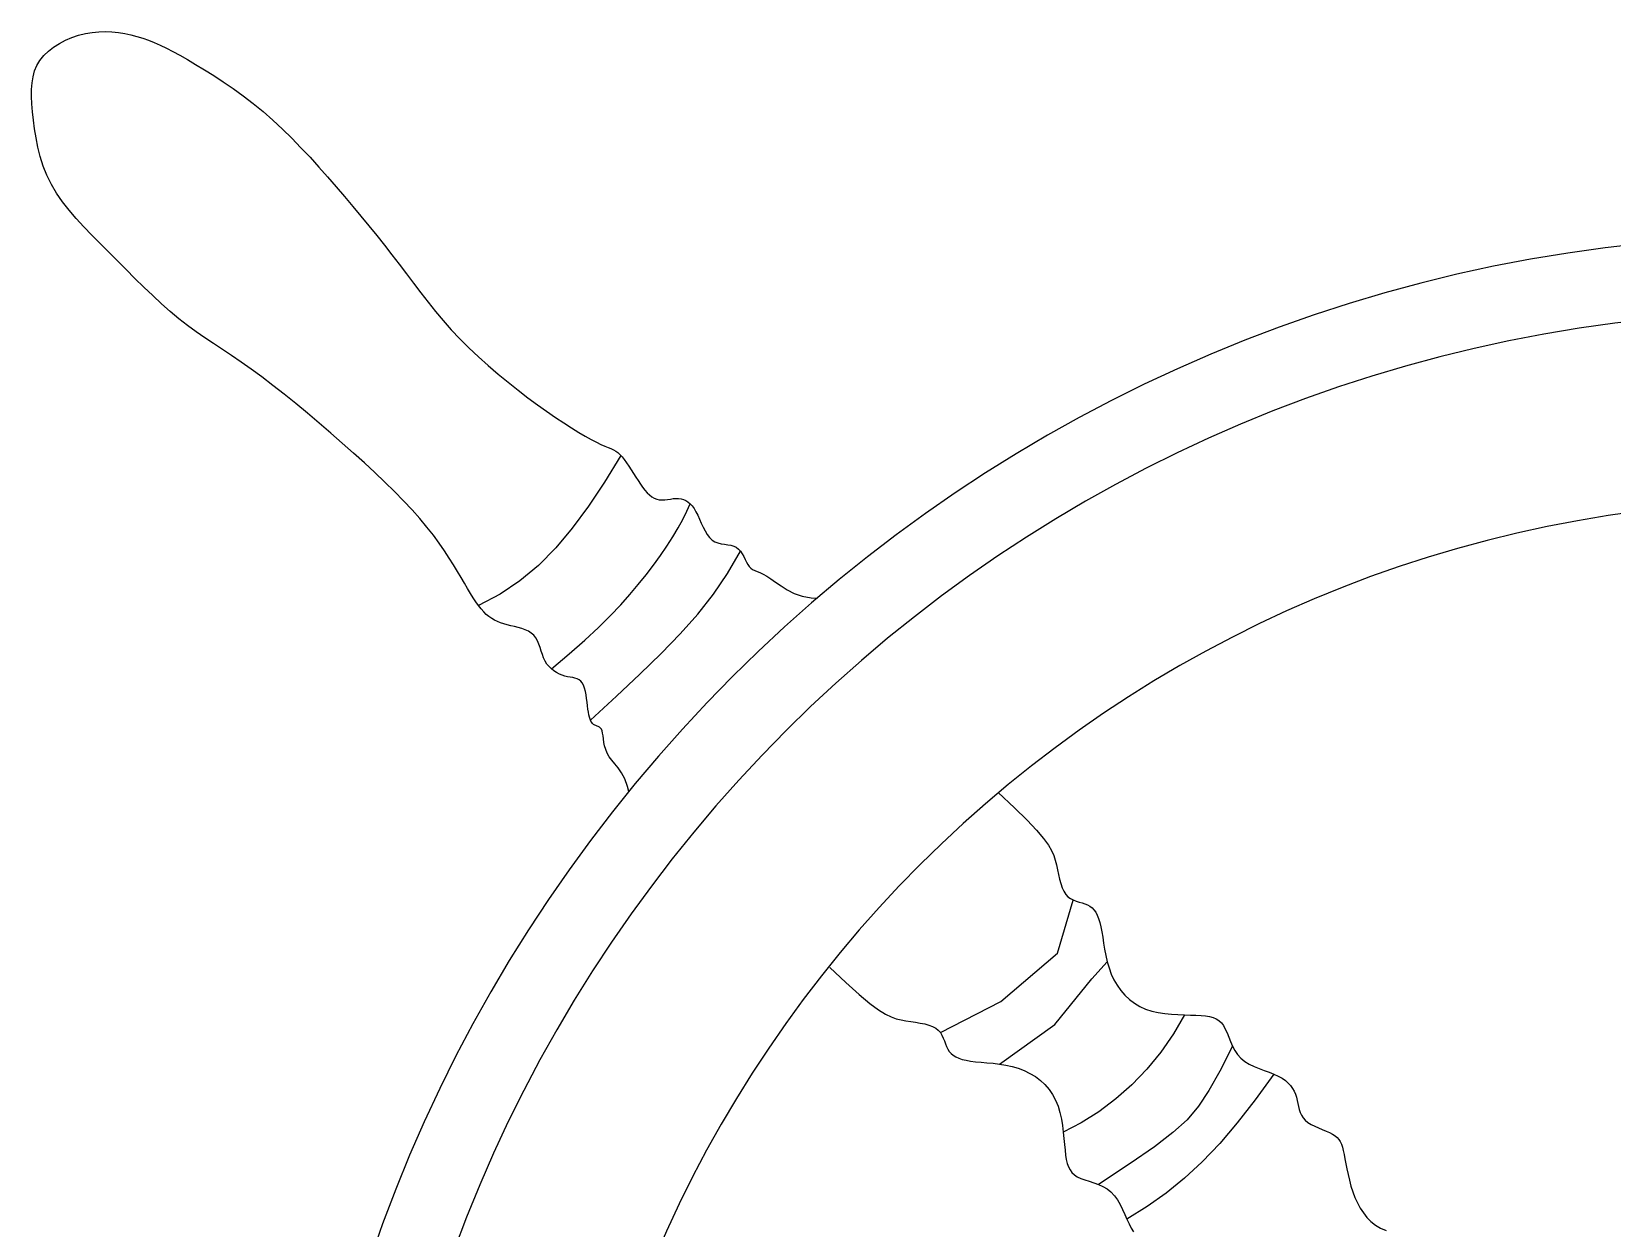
# Model space of a CAD drawing. Header units: millimetres. Extents: x -37 to 8970, y -2 to 4773.
# Drawn here: x 7575.9 to 7653.3, y 1307.6 to 1366.1 of the extents above; entities that cross this region are included whole.
import ezdxf

# ---------------------------------------------------------------- set-up
doc = ezdxf.new("R2010")
doc.units = ezdxf.units.MM

msp = doc.modelspace()

# ---------------------------------------------------------------- linework, layer by layer
at = {"color": 18, "true_color": 0x000000}
for p, q in [((7576.765, 1365.164), (7577.02, 1365.364)), ((7577.02, 1365.364), (7577.301, 1365.544)), ((7577.301, 1365.544), (7577.602, 1365.703)), ((7577.602, 1365.703), (7577.918, 1365.838)), ((7577.918, 1365.838), (7578.244, 1365.947)), ((7578.244, 1365.947), (7578.574, 1366.031)), ((7578.574, 1366.031), (7578.903, 1366.086)), ((7578.903, 1366.086), (7579.231, 1366.115)), ((7579.231, 1366.115), (7579.555, 1366.121)), ((7579.555, 1366.121), (7579.875, 1366.106)), ((7579.875, 1366.106), (7580.19, 1366.072)), ((7580.19, 1366.072), (7580.499, 1366.021)), ((7580.499, 1366.021), (7580.801, 1365.956)), ((7580.801, 1365.956), (7581.095, 1365.88)), ((7581.095, 1365.88), (7581.38, 1365.793)), ((7581.38, 1365.793), (7581.662, 1365.695)), ((7581.662, 1365.695), (7581.944, 1365.584)), ((7581.944, 1365.584), (7582.234, 1365.458)), ((7582.234, 1365.458), (7582.535, 1365.313)), ((7576.204, 1364.461), (7576.352, 1364.712)), ((7576.352, 1364.712), (7576.541, 1364.946)), ((7576.541, 1364.946), (7576.765, 1365.164)), ((7582.535, 1365.313), (7582.854, 1365.149)), ((7582.854, 1365.149), (7583.196, 1364.964)), ((7583.196, 1364.964), (7583.566, 1364.754)), ((7583.566, 1364.754), (7583.967, 1364.519)), ((7575.967, 1363.611), (7576.015, 1363.912)), ((7576.015, 1363.912), (7576.093, 1364.195)), ((7576.093, 1364.195), (7576.204, 1364.461)), ((7583.967, 1364.519), (7584.396, 1364.259)), ((7584.396, 1364.259), (7584.848, 1363.974)), ((7584.848, 1363.974), (7585.318, 1363.665)), ((7575.944, 1362.948), (7575.945, 1363.29)), ((7575.945, 1363.29), (7575.967, 1363.611)), ((7585.318, 1363.665), (7585.799, 1363.334)), ((7585.799, 1363.334), (7586.287, 1362.98)), ((7575.961, 1362.585), (7575.944, 1362.948)), ((7575.991, 1362.199), (7575.961, 1362.585)), ((7586.287, 1362.98), (7586.777, 1362.604)), ((7586.777, 1362.604), (7587.262, 1362.207)), ((7576.032, 1361.789), (7575.991, 1362.199)), ((7576.087, 1361.361), (7576.032, 1361.789)), ((7587.262, 1362.207), (7587.739, 1361.79)), ((7587.739, 1361.79), (7588.208, 1361.355)), ((7576.159, 1360.918), (7576.087, 1361.361)), ((7576.252, 1360.465), (7576.159, 1360.918)), ((7588.208, 1361.355), (7588.667, 1360.906)), ((7588.667, 1360.906), (7589.118, 1360.444)), ((7576.369, 1360.007), (7576.252, 1360.465)), ((7576.516, 1359.548), (7576.369, 1360.007)), ((7589.118, 1360.444), (7589.56, 1359.974)), ((7589.56, 1359.974), (7589.995, 1359.496)), ((7576.695, 1359.094), (7576.516, 1359.548)), ((7589.995, 1359.496), (7590.421, 1359.015)), ((7576.911, 1358.649), (7576.695, 1359.094)), ((7577.166, 1358.217), (7576.911, 1358.649)), ((7590.421, 1359.015), (7590.84, 1358.534)), ((7590.84, 1358.534), (7591.251, 1358.053)), ((7577.456, 1357.796), (7577.166, 1358.217)), ((7577.779, 1357.382), (7577.456, 1357.796)), ((7591.251, 1358.053), (7591.655, 1357.575)), ((7578.129, 1356.974), (7577.779, 1357.382)), ((7578.501, 1356.567), (7578.129, 1356.974)), ((7591.655, 1357.575), (7592.052, 1357.098)), ((7592.052, 1357.098), (7592.441, 1356.623)), ((7578.893, 1356.16), (7578.501, 1356.567)), ((7579.3, 1355.75), (7578.893, 1356.16)), ((7592.441, 1356.623), (7592.823, 1356.15)), ((7592.823, 1356.15), (7593.197, 1355.679)), ((7579.716, 1355.333), (7579.3, 1355.75)), ((7580.14, 1354.907), (7579.716, 1355.333)), ((7593.197, 1355.679), (7593.564, 1355.21)), ((7580.568, 1354.478), (7580.14, 1354.907)), ((7593.564, 1355.21), (7593.924, 1354.742)), ((7593.924, 1354.742), (7594.276, 1354.277)), ((7580.999, 1354.048), (7580.568, 1354.478)), ((7581.432, 1353.624), (7580.999, 1354.048)), ((7594.276, 1354.277), (7594.626, 1353.813)), ((7594.626, 1353.813), (7594.977, 1353.352)), ((7581.865, 1353.21), (7581.432, 1353.624)), ((7582.296, 1352.81), (7581.865, 1353.21)), ((7594.977, 1353.352), (7595.332, 1352.893)), ((7582.726, 1352.431), (7582.296, 1352.81)), ((7583.151, 1352.076), (7582.726, 1352.431)), ((7595.332, 1352.893), (7595.697, 1352.438)), ((7595.697, 1352.438), (7596.075, 1351.985)), ((7583.571, 1351.749), (7583.151, 1352.076)), ((7583.99, 1351.444), (7583.571, 1351.749)), ((7584.411, 1351.151), (7583.99, 1351.444)), ((7596.075, 1351.985), (7596.471, 1351.535)), ((7596.471, 1351.535), (7596.889, 1351.089)), ((7584.838, 1350.864), (7584.411, 1351.151)), ((7585.276, 1350.575), (7584.838, 1350.864)), ((7596.889, 1351.089), (7597.331, 1350.647)), ((7585.727, 1350.274), (7585.276, 1350.575)), ((7586.197, 1349.955), (7585.727, 1350.274)), ((7586.689, 1349.608), (7586.197, 1349.955)), ((7597.331, 1350.647), (7597.793, 1350.211)), ((7597.793, 1350.211), (7598.27, 1349.784)), ((7587.205, 1349.228), (7586.689, 1349.608)), ((7587.742, 1348.818), (7587.205, 1349.228)), ((7598.27, 1349.784), (7598.757, 1349.369)), ((7598.757, 1349.369), (7599.247, 1348.967)), ((7588.296, 1348.383), (7587.742, 1348.818)), ((7588.861, 1347.927), (7588.296, 1348.383)), ((7599.247, 1348.967), (7599.735, 1348.581)), ((7599.735, 1348.581), (7600.216, 1348.215)), ((7589.432, 1347.455), (7588.861, 1347.927)), ((7600.216, 1348.215), (7600.684, 1347.87)), ((7600.684, 1347.87), (7601.134, 1347.549)), ((7590.005, 1346.973), (7589.432, 1347.455)), ((7590.575, 1346.484), (7590.005, 1346.973)), ((7601.134, 1347.549), (7601.563, 1347.253)), ((7601.563, 1347.253), (7601.969, 1346.982)), ((7601.969, 1346.982), (7602.349, 1346.737)), ((7591.137, 1345.994), (7590.575, 1346.484)), ((7602.349, 1346.737), (7602.702, 1346.519)), ((7602.702, 1346.519), (7603.025, 1346.329)), ((7603.025, 1346.329), (7603.315, 1346.167)), ((7603.315, 1346.167), (7603.57, 1346.034)), ((7603.57, 1346.034), (7603.79, 1345.929)), ((7591.686, 1345.508), (7591.137, 1345.994)), ((7592.219, 1345.026), (7591.686, 1345.508)), ((7603.79, 1345.929), (7603.977, 1345.847)), ((7603.977, 1345.847), (7604.138, 1345.78)), ((7604.138, 1345.78), (7604.277, 1345.723)), ((7604.277, 1345.723), (7604.399, 1345.667)), ((7604.399, 1345.667), (7604.51, 1345.606)), ((7604.51, 1345.606), (7604.614, 1345.533)), ((7604.614, 1345.533), (7604.717, 1345.441)), ((7604.717, 1345.441), (7604.822, 1345.325)), ((7604.822, 1345.325), (7604.931, 1345.188)), ((7592.733, 1344.55), (7592.219, 1345.026)), ((7593.227, 1344.081), (7592.733, 1344.55)), ((7604.931, 1345.188), (7605.041, 1345.033)), ((7605.041, 1345.033), (7605.154, 1344.866)), ((7605.154, 1344.866), (7605.267, 1344.691)), ((7605.267, 1344.691), (7605.381, 1344.511)), ((7605.381, 1344.511), (7605.494, 1344.332)), ((7593.696, 1343.621), (7593.227, 1344.081)), ((7605.494, 1344.332), (7605.606, 1344.158)), ((7605.606, 1344.158), (7605.716, 1343.992)), ((7605.716, 1343.992), (7605.826, 1343.838)), ((7605.826, 1343.838), (7605.935, 1343.697)), ((7594.139, 1343.17), (7593.696, 1343.621)), ((7594.551, 1342.73), (7594.139, 1343.17)), ((7605.935, 1343.697), (7606.046, 1343.57)), ((7606.046, 1343.57), (7606.158, 1343.46)), ((7606.158, 1343.46), (7606.273, 1343.369)), ((7606.273, 1343.369), (7606.392, 1343.298)), ((7606.392, 1343.298), (7606.515, 1343.249)), ((7606.515, 1343.249), (7606.644, 1343.224)), ((7606.644, 1343.224), (7606.777, 1343.217)), ((7606.777, 1343.217), (7606.912, 1343.224)), ((7606.912, 1343.224), (7607.049, 1343.239)), ((7607.049, 1343.239), (7607.186, 1343.259)), ((7607.186, 1343.259), (7607.321, 1343.277)), ((7607.321, 1343.277), (7607.454, 1343.289)), ((7607.454, 1343.289), (7607.583, 1343.289)), ((7607.583, 1343.289), (7607.706, 1343.273)), ((7607.706, 1343.273), (7607.824, 1343.24)), ((7607.824, 1343.24), (7607.937, 1343.189)), ((7607.937, 1343.189), (7608.045, 1343.119)), ((7608.045, 1343.119), (7608.148, 1343.029)), ((7608.148, 1343.029), (7608.247, 1342.92)), ((7594.932, 1342.302), (7594.551, 1342.73)), ((7595.278, 1341.886), (7594.932, 1342.302)), ((7608.247, 1342.92), (7608.342, 1342.789)), ((7608.342, 1342.789), (7608.433, 1342.637)), ((7608.433, 1342.637), (7608.52, 1342.464)), ((7608.52, 1342.464), (7608.606, 1342.277)), ((7608.606, 1342.277), (7608.693, 1342.082)), ((7595.592, 1341.484), (7595.278, 1341.886)), ((7595.876, 1341.098), (7595.592, 1341.484)), ((7608.693, 1342.082), (7608.784, 1341.887)), ((7608.784, 1341.887), (7608.879, 1341.699)), ((7608.879, 1341.699), (7608.983, 1341.526)), ((7608.983, 1341.526), (7609.097, 1341.376)), ((7596.133, 1340.727), (7595.876, 1341.098)), ((7596.366, 1340.372), (7596.133, 1340.727)), ((7609.097, 1341.376), (7609.223, 1341.255)), ((7609.223, 1341.255), (7609.364, 1341.168)), ((7609.364, 1341.168), (7609.514, 1341.111)), ((7609.514, 1341.111), (7609.672, 1341.073)), ((7609.672, 1341.073), (7609.831, 1341.048)), ((7609.831, 1341.048), (7609.989, 1341.026)), ((7609.989, 1341.026), (7610.141, 1340.999)), ((7610.141, 1340.999), (7610.282, 1340.96)), ((7610.282, 1340.96), (7610.409, 1340.899)), ((7610.409, 1340.899), (7610.519, 1340.812)), ((7610.519, 1340.812), (7610.614, 1340.701)), ((7610.614, 1340.701), (7610.696, 1340.575)), ((7596.577, 1340.036), (7596.366, 1340.372)), ((7596.771, 1339.717), (7596.577, 1340.036)), ((7610.696, 1340.575), (7610.77, 1340.44)), ((7610.77, 1340.44), (7610.838, 1340.304)), ((7610.838, 1340.304), (7610.904, 1340.172)), ((7610.904, 1340.172), (7610.971, 1340.052)), ((7610.971, 1340.052), (7611.042, 1339.952)), ((7611.042, 1339.952), (7611.12, 1339.874)), ((7611.12, 1339.874), (7611.209, 1339.815)), ((7596.948, 1339.418), (7596.771, 1339.717)), ((7597.112, 1339.14), (7596.948, 1339.418)), ((7597.266, 1338.881), (7597.112, 1339.14)), ((7611.209, 1339.815), (7611.31, 1339.764)), ((7611.31, 1339.764), (7611.426, 1339.715)), ((7611.426, 1339.715), (7611.561, 1339.658)), ((7611.561, 1339.658), (7611.716, 1339.585)), ((7611.716, 1339.585), (7611.895, 1339.488)), ((7611.895, 1339.488), (7612.1, 1339.359)), ((7612.1, 1339.359), (7612.333, 1339.194)), ((7612.333, 1339.194), (7612.6, 1339.007)), ((7597.409, 1338.643), (7597.266, 1338.881)), ((7597.546, 1338.424), (7597.409, 1338.643)), ((7597.677, 1338.224), (7597.546, 1338.424)), ((7612.6, 1339.007), (7612.903, 1338.817)), ((7612.903, 1338.817), (7613.247, 1338.643)), ((7613.247, 1338.643), (7613.636, 1338.505)), ((7613.636, 1338.505), (7614.075, 1338.421)), ((7614.075, 1338.421), (7614.366, 1338.414)), ((7597.804, 1338.044), (7597.677, 1338.224)), ((7597.93, 1337.883), (7597.804, 1338.044)), ((7598.055, 1337.74), (7597.93, 1337.883)), ((7598.182, 1337.616), (7598.055, 1337.74)), ((7598.312, 1337.508), (7598.182, 1337.616)), ((7598.446, 1337.415), (7598.312, 1337.508)), ((7598.584, 1337.335), (7598.446, 1337.415)), ((7598.728, 1337.266), (7598.584, 1337.335)), ((7598.878, 1337.207), (7598.728, 1337.266)), ((7599.035, 1337.155), (7598.878, 1337.207)), ((7599.201, 1337.108), (7599.035, 1337.155)), ((7599.376, 1337.065), (7599.201, 1337.108)), ((7599.555, 1337.022), (7599.376, 1337.065)), ((7599.736, 1336.977), (7599.555, 1337.022)), ((7599.913, 1336.925), (7599.736, 1336.977)), ((7600.083, 1336.865), (7599.913, 1336.925)), ((7600.241, 1336.791), (7600.083, 1336.865)), ((7600.384, 1336.702), (7600.241, 1336.791)), ((7600.506, 1336.595), (7600.384, 1336.702)), ((7600.606, 1336.466), (7600.506, 1336.595)), ((7600.687, 1336.319), (7600.606, 1336.466)), ((7600.754, 1336.16), (7600.687, 1336.319)), ((7600.813, 1335.992), (7600.754, 1336.16)), ((7600.867, 1335.821), (7600.813, 1335.992)), ((7600.923, 1335.65), (7600.867, 1335.821)), ((7600.986, 1335.486), (7600.923, 1335.65)), ((7601.06, 1335.331), (7600.986, 1335.486)), ((7601.149, 1335.19), (7601.06, 1335.331)), ((7601.253, 1335.064), (7601.149, 1335.19)), ((7601.368, 1334.952), (7601.253, 1335.064)), ((7601.492, 1334.854), (7601.368, 1334.952)), ((7601.623, 1334.771), (7601.492, 1334.854)), ((7601.757, 1334.7), (7601.623, 1334.771)), ((7601.893, 1334.644), (7601.757, 1334.7)), ((7602.028, 1334.6), (7601.893, 1334.644)), ((7602.16, 1334.569), (7602.028, 1334.6)), ((7602.286, 1334.545), (7602.16, 1334.569)), ((7602.407, 1334.523), (7602.286, 1334.545)), ((7602.52, 1334.499), (7602.407, 1334.523)), ((7602.625, 1334.466), (7602.52, 1334.499)), ((7602.72, 1334.42), (7602.625, 1334.466)), ((7602.805, 1334.354), (7602.72, 1334.42)), ((7602.878, 1334.264), (7602.805, 1334.354)), ((7602.939, 1334.147), (7602.878, 1334.264)), ((7602.988, 1334.006), (7602.939, 1334.147)), ((7603.028, 1333.846), (7602.988, 1334.006)), ((7603.061, 1333.674), (7603.028, 1333.846)), ((7603.088, 1333.496), (7603.061, 1333.674)), ((7603.112, 1333.317), (7603.088, 1333.496)), ((7603.133, 1333.144), (7603.112, 1333.317)), ((7603.155, 1332.981), (7603.133, 1333.144)), ((7603.178, 1332.834), (7603.155, 1332.981)), ((7603.204, 1332.703), (7603.178, 1332.834)), ((7603.232, 1332.587), (7603.204, 1332.703)), ((7603.264, 1332.487), (7603.232, 1332.587)), ((7603.299, 1332.402), (7603.264, 1332.487)), ((7603.338, 1332.331), (7603.299, 1332.402)), ((7603.382, 1332.274), (7603.338, 1332.331)), ((7603.432, 1332.23), (7603.382, 1332.274)), ((7603.486, 1332.199), (7603.432, 1332.23)), ((7603.544, 1332.176), (7603.486, 1332.199)), ((7603.603, 1332.155), (7603.544, 1332.176)), ((7603.661, 1332.132), (7603.603, 1332.155)), ((7603.717, 1332.101), (7603.661, 1332.132)), ((7603.768, 1332.058), (7603.717, 1332.101)), ((7603.812, 1331.998), (7603.768, 1332.058)), ((7603.847, 1331.915), (7603.812, 1331.998)), ((7603.872, 1331.805), (7603.847, 1331.915)), ((7603.891, 1331.673), (7603.872, 1331.805)), ((7603.91, 1331.522), (7603.891, 1331.673)), ((7603.934, 1331.357), (7603.91, 1331.522)), ((7603.969, 1331.182), (7603.934, 1331.357)), ((7604.021, 1331.004), (7603.969, 1331.182)), ((7604.093, 1330.825), (7604.021, 1331.004)), ((7604.193, 1330.651), (7604.093, 1330.825)), ((7604.322, 1330.482), (7604.193, 1330.651)), ((7604.474, 1330.307), (7604.322, 1330.482)), ((7604.637, 1330.107), (7604.474, 1330.307)), ((7604.802, 1329.868), (7604.637, 1330.107)), ((7604.958, 1329.573), (7604.802, 1329.868)), ((7605.095, 1329.204), (7604.958, 1329.573)), ((7605.152, 1328.96), (7605.095, 1329.204)), ((7626.125, 1321.041), (7626.88, 1323.633)), ((7623.339, 1318.675), (7626.125, 1321.041)), ((7627.796, 1319.789), (7628.555, 1320.63)), ((7625.985, 1317.562), (7627.796, 1319.789)), ((7620.389, 1317.159), (7623.339, 1318.675)), ((7623.276, 1315.621), (7625.985, 1317.562))]:
    msp.add_line(p, q, dxfattribs=at)
for points in [[(7604.769, 1345.383), (7603.968, 1344.086), (7603.18, 1342.903), (7602.388, 1341.833), (7601.576, 1340.87), (7600.727, 1340.014), (7599.827, 1339.259), (7598.858, 1338.604), (7597.804, 1338.044)], [(7601.368, 1334.952), (7602.24, 1335.684), (7603.002, 1336.354), (7603.666, 1336.97), (7604.246, 1337.542), (7604.755, 1338.077), (7605.208, 1338.585), (7605.617, 1339.074), (7605.996, 1339.552), (7606.355, 1340.028), (7606.695, 1340.498), (7607.012, 1340.96), (7607.303, 1341.411), (7607.566, 1341.846), (7607.796, 1342.263), (7607.991, 1342.659), (7608.148, 1343.029)], [(7603.281, 1332.445), (7604.546, 1333.613), (7605.693, 1334.69), (7606.731, 1335.7), (7607.671, 1336.672), (7608.52, 1337.632), (7609.287, 1338.605), (7609.982, 1339.619), (7610.614, 1340.701)], [(7623.212, 1328.902), (7624.008, 1328.158), (7624.629, 1327.55), (7625.097, 1327.057), (7625.438, 1326.658), (7625.675, 1326.333), (7625.832, 1326.06), (7625.933, 1325.821), (7626.003, 1325.593), (7626.062, 1325.361), (7626.115, 1325.125), (7626.168, 1324.89), (7626.222, 1324.663), (7626.282, 1324.447), (7626.35, 1324.249), (7626.429, 1324.073), (7626.522, 1323.924), (7626.632, 1323.807), (7626.757, 1323.716), (7626.891, 1323.647), (7627.032, 1323.592), (7627.175, 1323.547), (7627.318, 1323.506), (7627.456, 1323.462), (7627.585, 1323.41), (7627.702, 1323.344), (7627.808, 1323.262), (7627.903, 1323.163), (7627.988, 1323.044), (7628.063, 1322.904), (7628.13, 1322.74), (7628.189, 1322.551), (7628.241, 1322.336), (7628.287, 1322.093), (7628.331, 1321.826), (7628.375, 1321.541), (7628.425, 1321.243), (7628.483, 1320.938), (7628.555, 1320.63), (7628.642, 1320.325), (7628.75, 1320.027), (7628.881, 1319.743), (7629.036, 1319.474), (7629.213, 1319.223), (7629.413, 1318.992), (7629.634, 1318.783), (7629.877, 1318.598), (7630.141, 1318.44), (7630.424, 1318.312), (7630.727, 1318.213), (7631.042, 1318.141), (7631.366, 1318.091), (7631.691, 1318.059), (7632.012, 1318.04), (7632.323, 1318.029), (7632.618, 1318.022), (7632.89, 1318.015), (7633.137, 1318.002), (7633.357, 1317.982), (7633.553, 1317.949), (7633.727, 1317.902), (7633.88, 1317.837), (7634.015, 1317.751), (7634.133, 1317.64), (7634.236, 1317.501), (7634.327, 1317.334), (7634.411, 1317.143), (7634.494, 1316.936), (7634.581, 1316.719), (7634.678, 1316.501), (7634.791, 1316.288), (7634.925, 1316.088), (7635.087, 1315.908), (7635.28, 1315.753), (7635.498, 1315.62), (7635.734, 1315.506), (7635.981, 1315.404), (7636.23, 1315.311), (7636.474, 1315.222), (7636.706, 1315.132), (7636.918, 1315.037), (7637.104, 1314.932), (7637.264, 1314.818), (7637.401, 1314.696), (7637.517, 1314.566), (7637.612, 1314.431), (7637.691, 1314.29), (7637.754, 1314.144), (7637.803, 1313.996), (7637.841, 1313.844), (7637.873, 1313.693), (7637.905, 1313.542), (7637.94, 1313.395), (7637.986, 1313.252), (7638.046, 1313.116), (7638.127, 1312.988), (7638.232, 1312.871), (7638.367, 1312.765), (7638.525, 1312.669), (7638.7, 1312.581), (7638.884, 1312.5), (7639.071, 1312.422), (7639.252, 1312.348), (7639.421, 1312.273), (7639.571, 1312.197), (7639.697, 1312.118), (7639.8, 1312.032), (7639.883, 1311.936), (7639.951, 1311.828), (7640.006, 1311.704), (7640.053, 1311.561), (7640.094, 1311.396), (7640.134, 1311.206), (7640.175, 1310.989), (7640.22, 1310.749), (7640.271, 1310.49), (7640.328, 1310.218), (7640.395, 1309.938), (7640.472, 1309.654), (7640.561, 1309.371), (7640.665, 1309.094), (7640.784, 1308.828), (7640.921, 1308.575), (7641.077, 1308.338), (7641.253, 1308.12), (7641.451, 1307.922), (7641.672, 1307.747), (7641.918, 1307.597), (7642.191, 1307.475)], [(7614.978, 1320.35), (7615.774, 1319.605), (7616.422, 1319.027), (7616.945, 1318.592), (7617.366, 1318.278), (7617.706, 1318.064), (7617.988, 1317.925), (7618.234, 1317.84), (7618.466, 1317.785), (7618.702, 1317.743), (7618.941, 1317.704), (7619.178, 1317.668), (7619.409, 1317.628), (7619.628, 1317.584), (7619.83, 1317.529), (7620.011, 1317.462), (7620.166, 1317.379), (7620.29, 1317.277), (7620.389, 1317.159), (7620.467, 1317.029), (7620.531, 1316.892), (7620.585, 1316.752), (7620.636, 1316.613), (7620.689, 1316.478), (7620.75, 1316.353), (7620.823, 1316.24), (7620.912, 1316.14), (7621.017, 1316.052), (7621.142, 1315.975), (7621.287, 1315.909), (7621.454, 1315.853), (7621.647, 1315.807), (7621.865, 1315.769), (7622.111, 1315.739), (7622.38, 1315.714), (7622.667, 1315.688), (7622.967, 1315.659), (7623.276, 1315.621), (7623.588, 1315.57), (7623.898, 1315.503), (7624.202, 1315.415), (7624.495, 1315.304), (7624.773, 1315.167), (7625.036, 1315.007), (7625.28, 1314.823), (7625.503, 1314.616), (7625.703, 1314.386), (7625.878, 1314.133), (7626.026, 1313.859), (7626.144, 1313.564), (7626.237, 1313.254), (7626.308, 1312.934), (7626.362, 1312.612), (7626.403, 1312.293), (7626.434, 1311.984), (7626.461, 1311.69), (7626.486, 1311.418), (7626.515, 1311.173), (7626.55, 1310.955), (7626.596, 1310.762), (7626.654, 1310.591), (7626.73, 1310.443), (7626.825, 1310.314), (7626.943, 1310.203), (7627.088, 1310.109), (7627.261, 1310.03), (7627.457, 1309.959), (7627.67, 1309.89), (7627.891, 1309.818), (7628.116, 1309.735), (7628.335, 1309.637), (7628.544, 1309.516), (7628.735, 1309.367), (7628.902, 1309.185), (7629.049, 1308.976), (7629.179, 1308.748), (7629.297, 1308.509), (7629.406, 1308.266), (7629.511, 1308.028), (7629.617, 1307.803), (7629.726, 1307.598), (7629.843, 1307.419)], [(7632.323, 1318.029), (7631.786, 1317.094), (7631.173, 1316.209), (7630.493, 1315.38), (7629.755, 1314.613), (7628.968, 1313.915), (7628.141, 1313.292), (7627.283, 1312.749), (7626.403, 1312.293)], [(7634.678, 1316.501), (7634.053, 1315.283), (7633.525, 1314.331), (7633.019, 1313.563), (7632.458, 1312.902), (7631.763, 1312.268), (7630.859, 1311.582), (7629.669, 1310.764), (7628.116, 1309.735)], [(7636.706, 1315.132), (7635.791, 1313.872), (7634.912, 1312.748), (7634.053, 1311.745), (7633.199, 1310.848), (7632.333, 1310.043), (7631.441, 1309.314), (7630.505, 1308.648), (7629.511, 1308.028)]]:
    msp.add_lwpolyline(points, dxfattribs=at)
for major_axis in [(52.076, 52.076), (49.444, 49.444), (42.889, 42.889)]:
    msp.add_ellipse((7662.288, 1282.492), major_axis=major_axis, ratio=1, start_param=5.497787, end_param=11.780972, dxfattribs=at)

doc.saveas('drawing.dxf')
